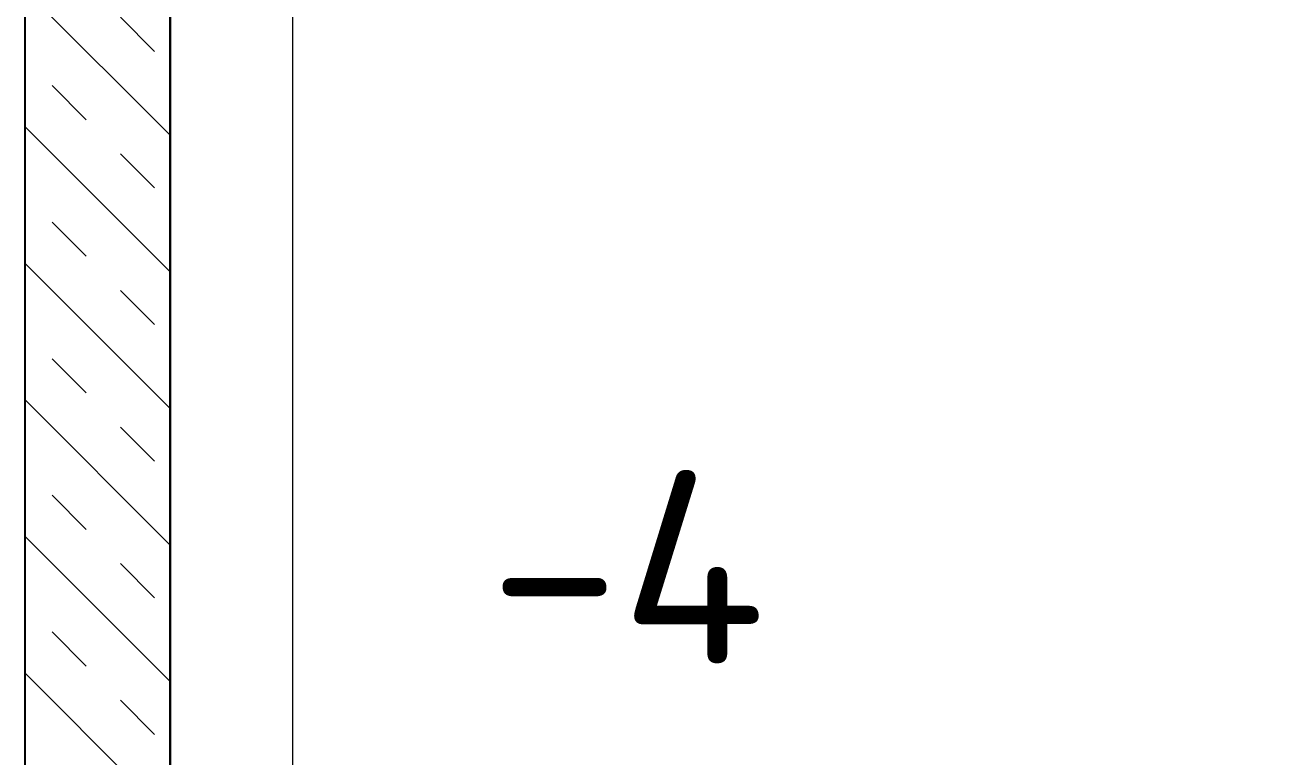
# Model space of a CAD drawing. Header units: metres. Extents: x -7665 to -5405, y -4871 to -3608.
# Drawn here: x -5507.764 to -5506.466, y -4865.311 to -4864.553 of the extents above; entities that cross this region are included whole.
import ezdxf

# ---------------------------------------------------------------- set-up
doc = ezdxf.new("R2010")
doc.units = ezdxf.units.M
doc.linetypes.add('Xref_level ST-8$0$DASHDOT', pattern=[25.4, 12.7, -6.35, 0, -6.35])
doc.layers.add('_5-1_Площадь помещений', color=2, linetype='Continuous', lineweight=30, plot=False)
doc.layers.add('высотные отклонения', color=7, linetype='Continuous')
doc.layers.add('Стены', color=7, linetype='Continuous')
doc.layers.add('ОСИ', color=250, linetype='Xref_level ST-8$0$DASHDOT', lineweight=5)
doc.layers.add('Стены штриховка', color=7, linetype='Continuous', lineweight=9)
doc.styles.add('Норм 2.5', font='isocpeur.ttf', dxfattribs={"height": 2.5})

msp = doc.modelspace()

# ---------------------------------------------------------------- hatches: boundary and pattern name
at = {"layer": 'Стены штриховка'}
h = msp.add_hatch(dxfattribs=at)
h.set_pattern_fill('ASHLER', color=256, scale=0.2, angle=270, pattern_type=2)
h.set_pattern_definition([(315, (-8245.93595, -4184.87421), (0.070710678, 0.070710678), []), (315, (-8245.86525, -4184.87421), (0.070710678, 0.070710678), [0.05, -0.05])])
h.paths.add_polyline_path([(-5501.1684, -4859.7631), (-5501.3186, -4859.7631), (-5501.3186, -4866.0121), (-5501.1684, -4866.0121)])
h.paths.add_polyline_path([(-5504.3431, -4859.7631), (-5504.4934, -4859.7631), (-5504.4934, -4866.0121), (-5504.3431, -4866.0121)])
h.paths.add_polyline_path([(-5507.6134, -4859.7571), (-5507.7636, -4859.7571), (-5507.7636, -4866.0121), (-5507.6134, -4866.0121)])

# ---------------------------------------------------------------- linework, layer by layer
at = {"layer": '_5-1_Площадь помещений'}
msp.add_lwpolyline([(-5507.6134, -4860.1271), (-5507.2744, -4860.1271), (-5507.2744, -4859.7571), (-5504.4934, -4859.7631), (-5504.4934, -4865.7087), (-5507.2501, -4865.7103), (-5507.2498, -4865.5807), (-5507.6134, -4865.5797), (-5507.6134, -4860.1271)], dxfattribs=at)
at = {"layer": 'ОСИ'}
msp.add_line((-5507.4864, -4867.2055), (-5507.4864, -4852.559), dxfattribs=at)
at = {"layer": 'Стены'}
msp.add_lwpolyline([(-5507.7636, -4859.7571), (-5507.6134, -4859.7571), (-5507.6134, -4866.0121), (-5507.7636, -4866.0121)], close=True, dxfattribs=at)

# ---------------------------------------------------------------- next in the draw order: texts
at = {"layer": 'высотные отклонения', "insert": (-5507.1404, -4865.1145, 20.646), "char_height": 0.2, "width": 0.2, "attachment_point": 5, "style": 'Норм 2.5', "bg_fill": 3, "box_fill_scale": 1.1, "bg_fill_color": 256, "bg_fill_true_color": 13158600, "bg_fill_transparency": 0}
msp.add_mtext('-4', dxfattribs=at)

doc.saveas('drawing.dxf')
